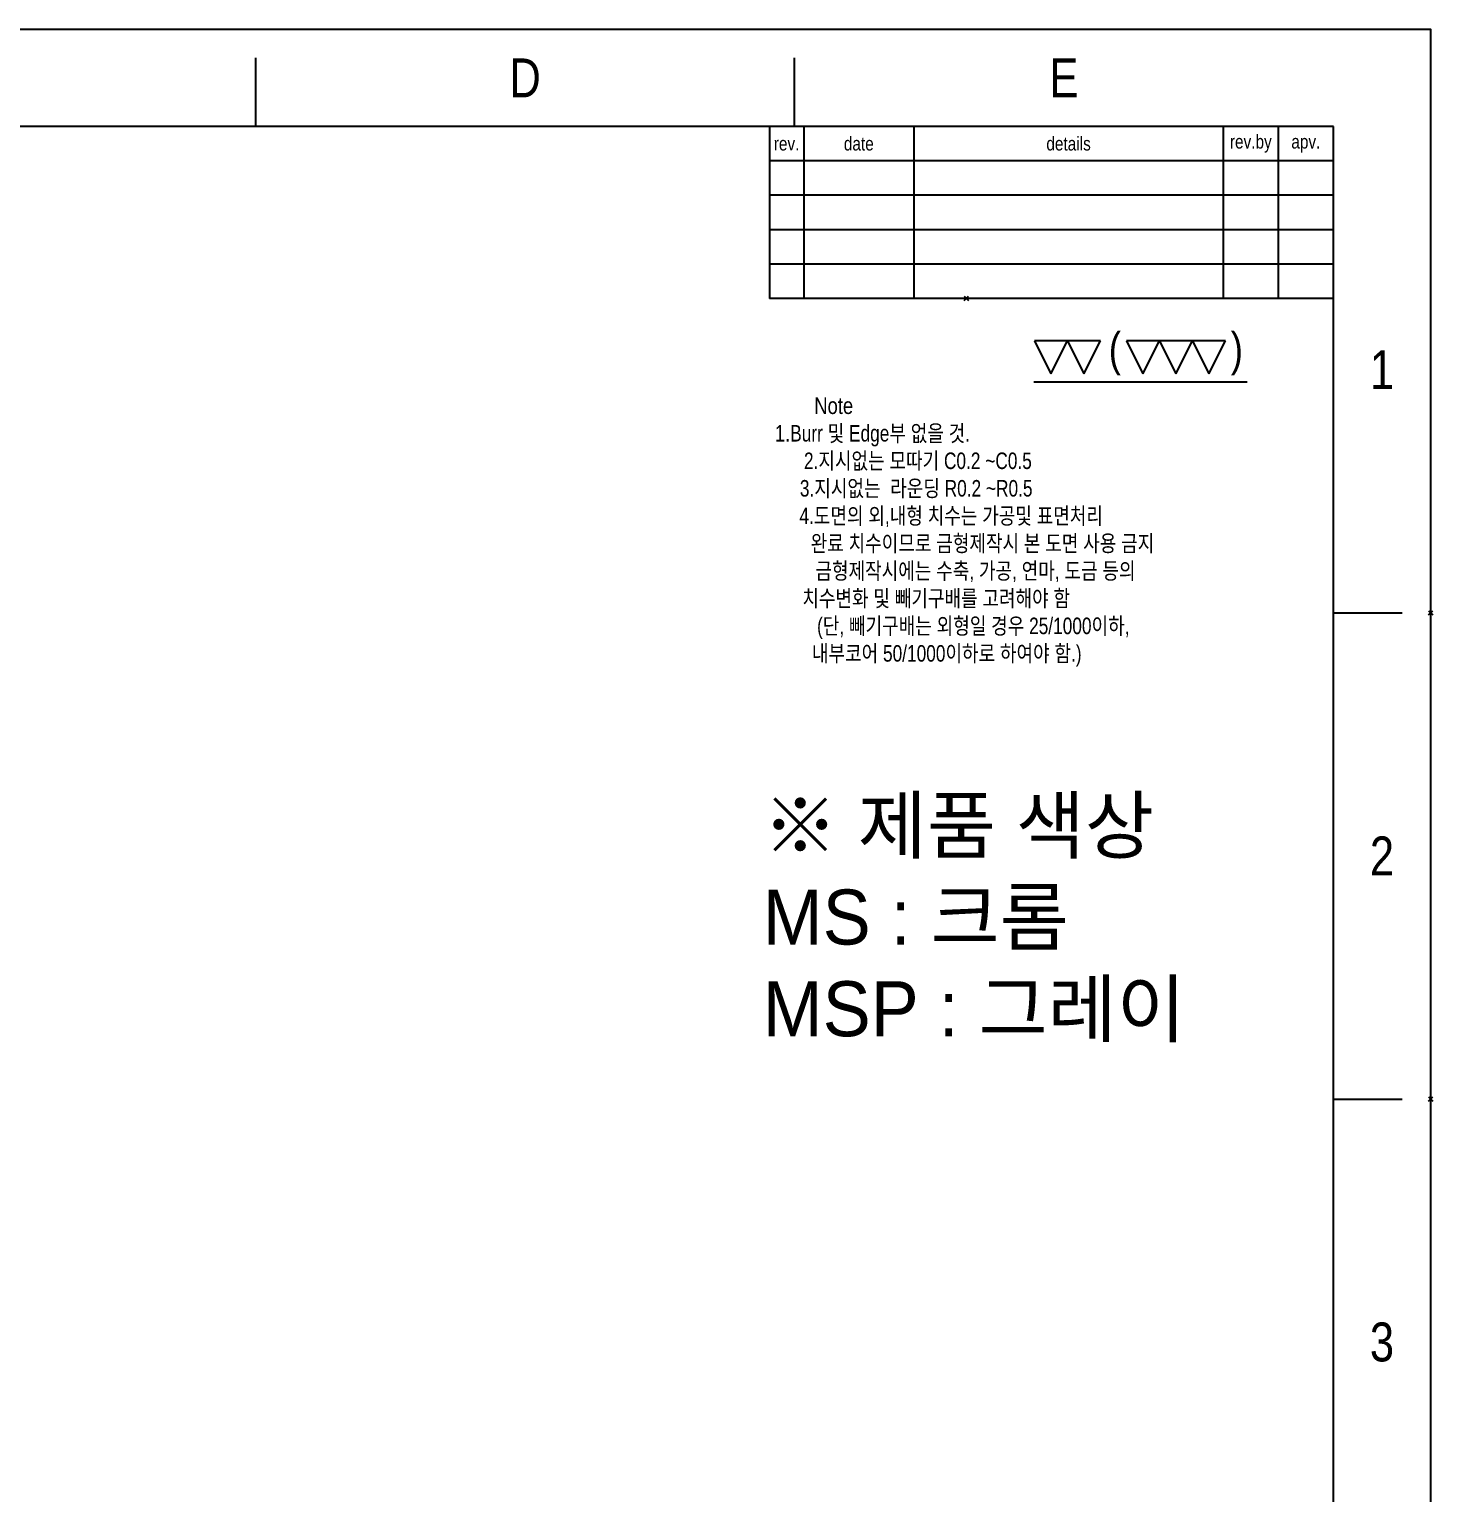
# Model space of a CAD drawing. Header units: inches. Extents: x -176 to 245, y -250 to 344.
# Drawn here: x 40.6 to 244.7, y 131.2 to 344 of the extents above; entities that cross this region are included whole.
import ezdxf

# ---------------------------------------------------------------- set-up
doc = ezdxf.new("R2010")
doc.units = ezdxf.units.IN
doc.header["$LTSCALE"] = 2.42
doc.header["$MEASUREMENT"] = 0
doc.header["$PDMODE"] = 3
doc.header["$PDSIZE"] = 0.3125
doc.layers.add('FORM', color=7, linetype='CONTINUOUS')
doc.layers.add('TEXT', color=2, linetype='CONTINUOUS')
doc.styles.add('ROMANS', font='romans')
doc.styles.get("Standard").update_dxf_attribs({"font": 'arial.ttf', "width": 0.8})

msp = doc.modelspace()

# ---------------------------------------------------------------- linework, layer by layer
at = {"layer": 'FORM'}
for p, q in [((73.53, 329.81), (73.53, 339.81)), ((151.87, 329.81), (151.87, 339.81)), ((230.22, 329.81), (-161.5, 329.81)), ((148.22, 329.81), (148.22, 304.81)), ((153.22, 329.81), (153.22, 304.81)), ((169.22, 329.81), (169.22, 304.81)), ((214.22, 329.81), (214.22, 304.81)), ((222.22, 329.81), (222.22, 304.81)), ((230.22, -235.85), (230.22, 329.81)), ((230.22, 324.81), (148.22, 324.81)), ((230.22, 319.81), (148.22, 319.81)), ((230.22, 314.81), (148.22, 314.81)), ((230.22, 309.81), (148.22, 309.81)), ((230.22, 304.81), (148.22, 304.81)), ((230.22, 259.1), (240.22, 259.1)), ((230.22, 188.4), (240.22, 188.4))]:
    msp.add_line(p, q, dxfattribs=at)
msp.add_lwpolyline([(-175.64, 343.95), (244.36, 343.95), (244.36, -249.99), (-175.64, -249.99)], close=True, dxfattribs=at)
for p in [(176.87, 304.81), (244.36, 259.1), (244.36, 188.4)]:
    msp.add_point(p, dxfattribs=at)
at = {"layer": 'TEXT'}
for p, q in [((191.56, 298.67), (186.76, 298.67)), ((186.76, 298.67), (189.16, 293.87)), ((189.16, 293.87), (191.56, 298.67)), ((196.36, 298.67), (191.56, 298.67)), ((191.56, 298.67), (193.96, 293.87)), ((193.96, 293.87), (196.36, 298.67)), ((204.92, 298.67), (200.12, 298.67)), ((200.12, 298.67), (202.52, 293.87)), ((202.52, 293.87), (204.92, 298.67)), ((209.72, 298.67), (204.92, 298.67)), ((204.92, 298.67), (207.32, 293.87)), ((207.32, 293.87), (209.72, 298.67)), ((214.52, 298.67), (209.72, 298.67)), ((209.72, 298.67), (212.12, 293.87)), ((212.12, 293.87), (214.52, 298.67)), ((186.68, 292.7), (217.67, 292.7))]:
    msp.add_line(p, q, dxfattribs=at)

# ---------------------------------------------------------------- texts
at = {"layer": 'FORM', "char_height": 5.66, "attachment_point": 5}
for s, width, insert in [('D', 10, (112.7, 336.88)), ('E', 10, (191.04, 336.88)), ('1', 50, (237.29, 294.46)), ('2', 50, (237.29, 223.75)), ('3', 50, (237.29, 153.04))]:
    msp.add_mtext_dynamic_manual_height_columns(s, width=width, gutter_width=12.5, heights=[0], dxfattribs=dict(at, insert=insert))
at = {"layer": 'TEXT'}
for s, width, insert, char_height, attachment_point in [('rev.', 5, (150.72, 327.31), 2, 5), ('date', 16, (161.22, 327.31), 2, 5), ('details', 45, (191.72, 327.31), 2, 5), ('rev.by', 8, (218.22, 327.31), 2, 5), ('apv.', 8, (226.22, 327.31), 2, 5), ('{\\W9.3512; }Note\\P    1.{\\fGulim|b0|i0|c129|p50;Burr 및 Edge부 없을 것.\\P{\\W8.2709; }2.지시없는 모따기 C0.2 ~C0.5\\P{\\W7.5891; }3.지시없는  라운딩 R0.2 ~R0.5\\P{\\W7.5154; }4.도면의 외,내형 치수는 가공및 표면처리\\P{\\W4.58511; }      완료 치수이므로 금형제작시 본 도면 사용 금지\\P{\\W8.58218; }  금형제작시에는 수축, 가공, 연마, 도금 등의\\P          치수변화 및 빼기구배를 고려해야 함\\P{\\W9.65842; } (단, 빼기구배는 외형일 경우 25/1000이하,\\P            내부코어 50/1000이하로 하여야 함.)}', 82.7186, (146.03, 290.41), 2.4, 1)]:
    msp.add_mtext_dynamic_manual_height_columns(s, width=width, gutter_width=12.5, heights=[0], dxfattribs=dict(at, insert=insert, char_height=char_height, attachment_point=attachment_point))
at = {"layer": 'TEXT', "char_height": 4.8, "attachment_point": 5}
for s, insert in [('(', (198.45, 296.74)), (')', (216.19, 296.74))]:
    msp.add_mtext(s, dxfattribs=dict(at, insert=insert))
at = {"layer": 'TEXT', "insert": (147.25, 232.2), "char_height": 8, "attachment_point": 1, "style": 'ROMANS'}
msp.add_mtext_dynamic_manual_height_columns('{\\fGulim|b0|i0|c129|p50;※ 제품 색상\\PMS : 크롬\\PMSP : 그레이}', width=100.6988, gutter_width=1, heights=[0], dxfattribs=at)

doc.saveas('drawing.dxf')
